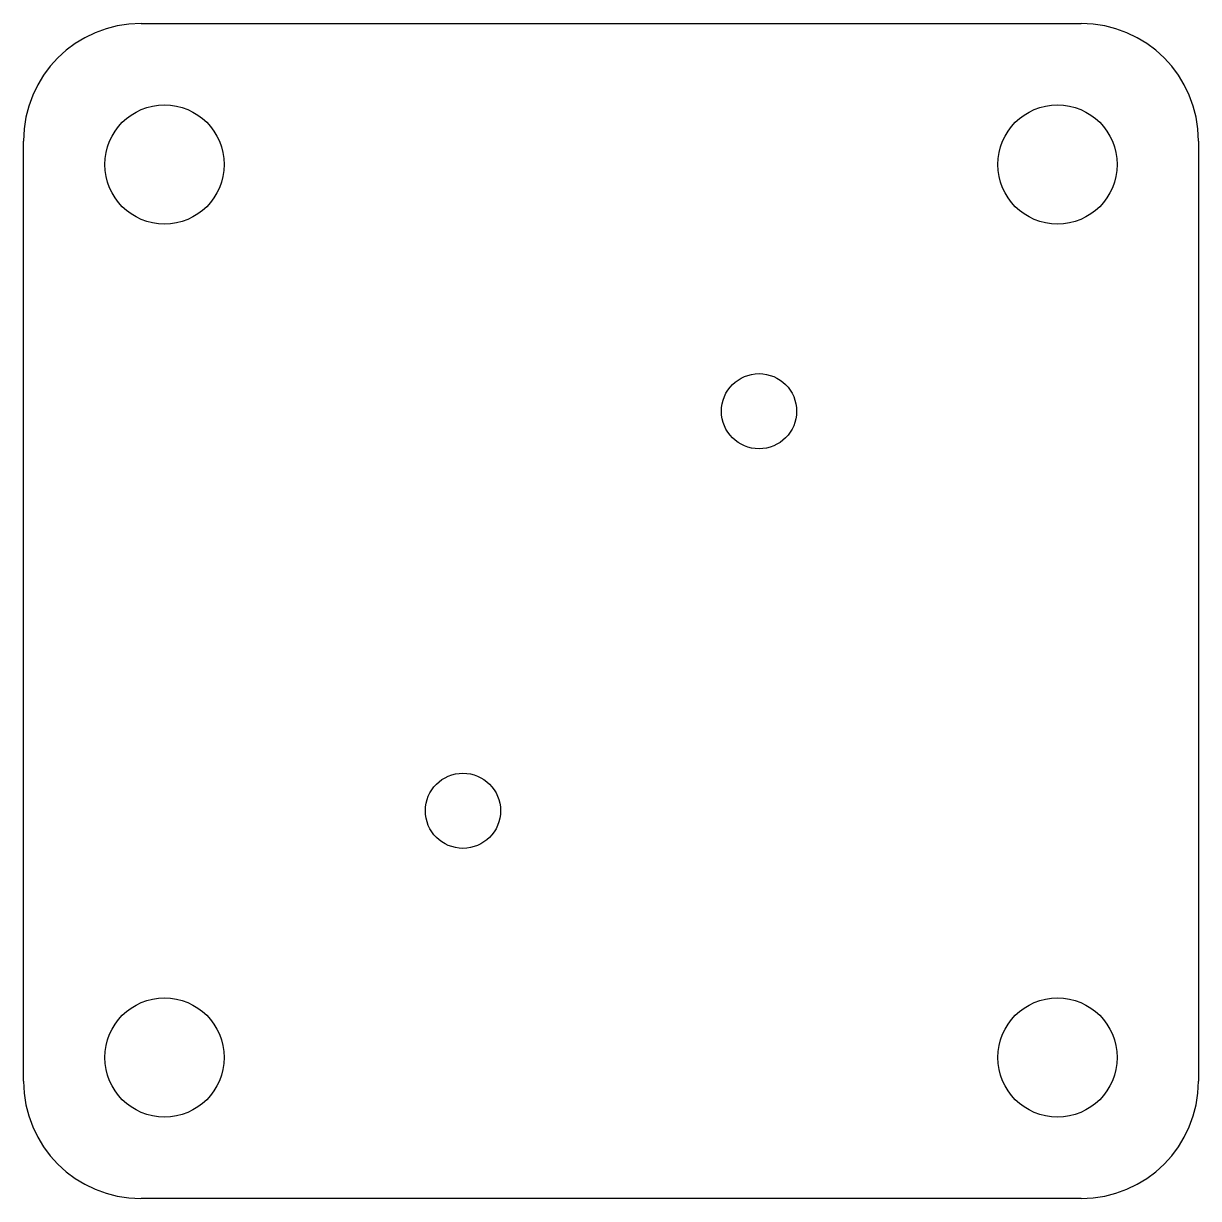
# Model space of a CAD drawing. Header units: millimetres. Extents: x 0 to 50, y 0 to 50.
import ezdxf

# ---------------------------------------------------------------- set-up
doc = ezdxf.new("R2010")
doc.units = ezdxf.units.MM
doc.layers.add('Contour', color=7, linetype='CONTINUOUS')

msp = doc.modelspace()

# ---------------------------------------------------------------- linework, layer by layer
at = {"layer": 'Contour', "color": 7, "linetype": 'CONTINUOUS'}
for p, q in [((5, 50), (45, 50)), ((0, 5), (0, 45)), ((50, 45), (50, 5)), ((45, 0), (5, 0))]:
    msp.add_line(p, q, dxfattribs=at)
for centre, radius in [((6, 44), 2.54), ((44, 44), 2.54), ((31.3, 33.5), 1.6), ((18.7, 16.5), 1.6), ((6, 6), 2.54), ((44, 6), 2.54)]:
    msp.add_circle(centre, radius, dxfattribs=at)
for centre, start, end in [((5, 45), 90, 180), ((45, 45), 0, 90), ((5, 5), 180, 270), ((45, 5), -90, 0)]:
    msp.add_arc(centre, 5, start, end, dxfattribs=at)

doc.saveas('drawing.dxf')
